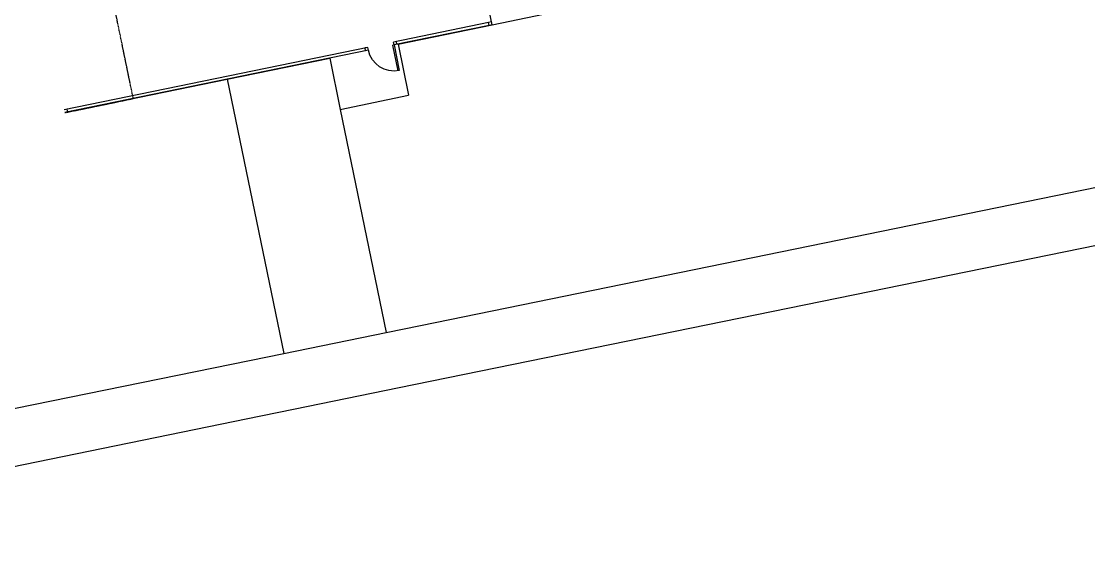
# Model space of a CAD drawing. Header units: inches. Extents: x 69196038 to 69200311, y 27680659 to 27683380.
# Drawn here: x 69196795 to 69198263, y 27680659 to 27681380 of the extents above; entities that cross this region are included whole.
import ezdxf
from ezdxf.enums import TextEntityAlignment as Align

# ---------------------------------------------------------------- set-up
doc = ezdxf.new("R2010")
doc.units = ezdxf.units.IN
doc.header["$MEASUREMENT"] = 0
doc.linetypes.add('DASHED2', pattern=[0.375, 0.25, -0.125])
doc.layers.get('0').update_dxf_attribs({"linetype": 'CONTINUOUS'})
for name, color, linetype in [('A-DOOR', 2, 'CONTINUOUS'), ('A-ROOF', 2, 'CONTINUOUS'), ('A-SITE', 3, 'CONTINUOUS'), ('A-WALL', 5, 'CONTINUOUS')]:
    doc.layers.add(name, color=color, linetype=linetype)
doc.styles.add('Annotative', font='arial.ttf')

# ---------------------------------------------------------------- blocks, each defined once
blk = doc.blocks.new('ADO102')
for p, q in [((0.451, 0.999), (0.451, 0)), ((0.5, 0), (0.5, 1)), ((0.5, 0), (0.451, 0))]:
    blk.add_line(p, q)
blk.add_arc((0.5, 0), 1, 90, 180)
at = {"style": 'Annotative', "flags": 1}
blk.add_attdef('SILLHT', text='', height=0.1, dxfattribs=at).set_placement((0, 0), align=Align.MIDDLE)

msp = doc.modelspace()

# ---------------------------------------------------------------- linework, layer by layer
at = {"layer": 'A-ROOF', "linetype": 'DASHED2'}
for p, q in [((69196948.5, 27681273.7), (69196866.2, 27681673.3)), ((69196854.4, 27681254.3), (69196948.5, 27681273.7))]:
    msp.add_line(p, q, dxfattribs=at)
at = {"layer": 'A-SITE', "linetype": 'Continuous'}
for p, q in [((69197343.5, 27680961.6), (69199619.4, 27681426.7)), ((69197359.1, 27680885.2), (69199866.8, 27681397.6)), ((69197312.8, 27681348.6), (69197442.1, 27681375.2)), ((69197312.8, 27681348.6), (69197327.3, 27681278.1)), ((69197077.8, 27681300.3), (69197218.8, 27681329.3)), ((69197218.8, 27681329.3), (69197233.3, 27681258.8)), ((69196854.4, 27681254.3), (69197077.8, 27681300.3)), ((69197077.8, 27681300.3), (69197155.4, 27680923.1)), ((69197233.3, 27681258.8), (69197327.3, 27681278.1)), ((69197233.3, 27681258.8), (69197296.5, 27680952)), ((69197296.5, 27680952), (69197343.5, 27680961.6)), ((69197155.4, 27680923.1), (69197296.5, 27680952)), ((69196304.9, 27680749.4), (69197108.3, 27680913.5)), ((69197108.3, 27680913.5), (69197155.4, 27680923.1)), ((69197312.1, 27680875.6), (69197359.1, 27680885.2)), ((69197171.1, 27680846.7), (69197312.2, 27680875.6)), ((69197124, 27680837.1), (69197171, 27680846.7)), ((69196250.1, 27680658.5), (69197124, 27680837.1))]:
    msp.add_line(p, q, dxfattribs=at)
at = {"layer": 'A-WALL'}
for p, q in [((69197442.1, 27681375.2), (69197434.9, 27681410.5)), ((69197442.1, 27681375.2), (69197572.5, 27681402.1)), ((69197437.4, 27681378.3), (69197306.5, 27681351.4)), ((69197438.2, 27681374.4), (69197307.3, 27681347.5)), ((69197441.3, 27681379.2), (69197437.4, 27681378.3)), ((69197438.2, 27681374.4), (69197437.4, 27681378.3)), ((69197442.1, 27681375.2), (69197438.2, 27681374.4)), ((69197271.2, 27681344.1), (69196853.6, 27681258.2)), ((69197272, 27681340.2), (69196854.4, 27681254.3)), ((69197271.2, 27681344.1), (69197267.3, 27681343.3)), ((69197268.1, 27681339.4), (69197267.3, 27681343.3)), ((69197272, 27681340.2), (69197268.1, 27681339.4)), ((69197272, 27681340.2), (69197271.2, 27681344.1)), ((69197310.4, 27681352.2), (69197306.5, 27681351.4)), ((69197307.3, 27681347.5), (69197306.5, 27681351.4)), ((69197311.2, 27681348.3), (69197307.3, 27681347.5)), ((69197311.2, 27681348.3), (69197310.4, 27681352.2)), ((69196857.6, 27681259), (69196853.6, 27681258.2)), ((69196858.4, 27681255.1), (69196854.4, 27681254.3)), ((69196858.4, 27681255.1), (69196857.6, 27681259))]:
    msp.add_line(p, q, dxfattribs=at)

# ---------------------------------------------------------------- block references
at = {"layer": 'A-DOOR', "xscale": -36.00000000000159, "yscale": 35.99999999937227, "zscale": 84, "rotation": 191.6278182482858}
msp.add_blockref('ADO102', (69197289.6, 27681343.9), dxfattribs=at)

doc.saveas('drawing.dxf')
